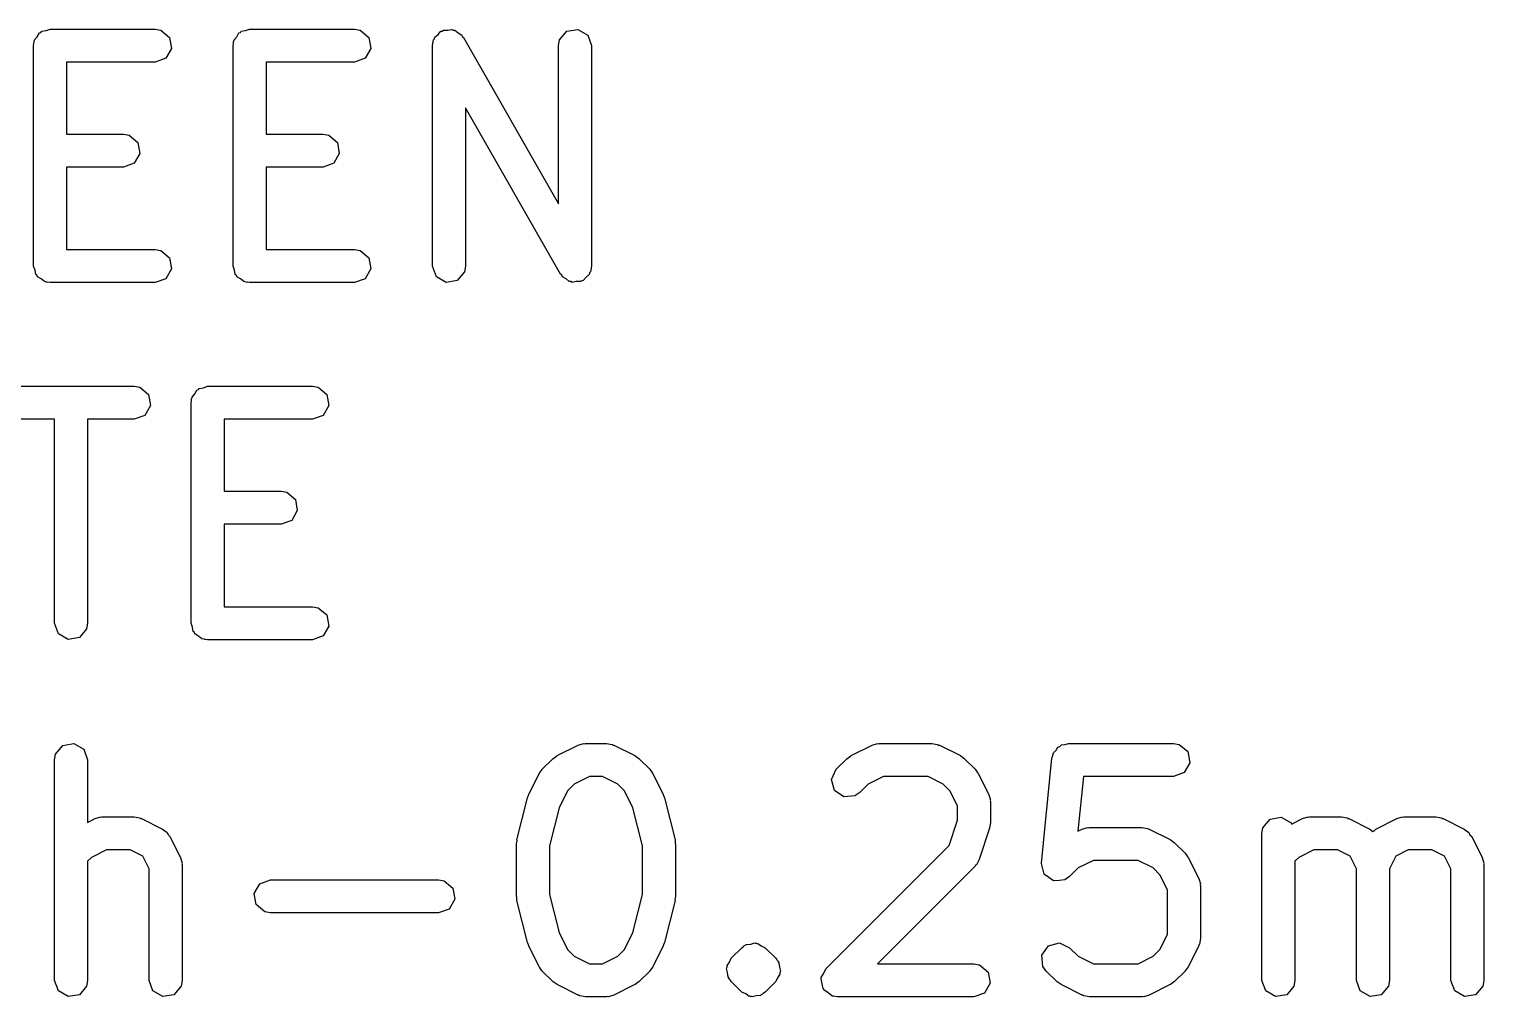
# Model space of a CAD drawing. Extents: x 4 to 183, y -17 to 15.
# Drawn here: x 10.76 to 17.36, y 4.24 to 8.63 of the extents above; entities that cross this region are included whole.
import ezdxf

# ---------------------------------------------------------------- set-up
doc = ezdxf.new("R2010")
doc.units = 0
doc.layers.add('BLACK', color=7, linetype='CONTINUOUS')

msp = doc.modelspace()

# ---------------------------------------------------------------- linework, layer by layer
at = {"layer": 'BLACK', "linetype": 'CONTINUOUS'}
for p, q in [((10.7832, 8.57229), (10.7849, 8.58203)), ((10.7849, 8.58203), (10.7974, 8.59696)), ((10.7974, 8.59696), (10.8072, 8.61383)), ((10.8072, 8.61383), (10.8135, 8.61615)), ((10.8135, 8.61615), (10.8179, 8.62133)), ((10.8179, 8.62133), (10.8371, 8.62472)), ((10.8371, 8.62472), (10.8554, 8.63138)), ((10.8554, 8.63138), (11.3316, 8.63138)), ((11.3316, 8.63138), (11.3572, 8.62686)), ((11.3572, 8.62686), (11.3965, 8.59388)), ((11.3965, 8.59388), (11.4054, 8.54336)), ((11.6879, 8.57229), (11.6897, 8.58203)), ((11.6897, 8.58203), (11.7022, 8.59696)), ((11.7022, 8.59696), (11.7119, 8.61383)), ((11.7119, 8.61383), (11.7183, 8.61615)), ((11.7183, 8.61615), (11.7226, 8.62133)), ((11.7226, 8.62133), (11.7418, 8.62472)), ((11.7418, 8.62472), (11.7601, 8.63138)), ((11.7601, 8.63138), (12.2363, 8.63138)), ((12.2363, 8.63138), (12.262, 8.62686)), ((12.262, 8.62686), (12.3013, 8.59388)), ((12.3013, 8.59388), (12.3102, 8.54336)), ((12.5899, 8.55638), (12.5944, 8.58203)), ((12.5944, 8.58203), (12.5989, 8.58735)), ((12.5989, 8.58735), (12.6001, 8.59417)), ((12.6001, 8.59417), (12.615, 8.60653)), ((12.615, 8.60653), (12.6274, 8.62133)), ((12.6274, 8.62133), (12.6342, 8.62254)), ((12.6342, 8.62254), (12.6396, 8.62697)), ((12.6396, 8.62697), (12.6589, 8.62689)), ((12.6589, 8.62689), (12.6779, 8.63024)), ((12.6779, 8.63024), (12.6839, 8.62677)), ((12.6839, 8.62677), (12.6909, 8.62674)), ((12.6909, 8.62674), (12.7056, 8.61425)), ((12.7056, 8.61425), (12.7223, 8.60459)), ((12.7223, 8.60459), (12.7247, 8.59807)), ((12.7247, 8.59807), (12.73, 8.59359)), ((12.73, 8.59359), (13.1613, 7.8388)), ((13.1613, 8.55638), (13.1658, 8.58203)), ((13.1658, 8.58203), (13.1988, 8.62133)), ((13.1988, 8.62133), (13.2493, 8.63024)), ((13.2493, 8.63024), (13.2938, 8.60459)), ((13.2938, 8.60459), (13.3113, 8.55638)), ((10.7804, 8.55638), (10.7821, 8.56612)), ((10.7804, 7.55638), (10.7804, 8.55638)), ((10.7815, 8.5694), (10.7832, 8.57229)), ((10.7821, 8.56612), (10.7815, 8.5694)), ((11.4054, 8.54336), (11.3798, 8.49893)), ((11.6851, 8.55638), (11.6868, 8.56612)), ((11.6851, 7.55638), (11.6851, 8.55638)), ((11.6863, 8.5694), (11.6879, 8.57229)), ((11.6868, 8.56612), (11.6863, 8.5694)), ((12.3102, 8.54336), (12.2845, 8.49893)), ((12.5899, 7.55638), (12.5899, 8.55638)), ((13.1613, 7.8388), (13.1613, 8.55638)), ((13.3113, 8.55638), (13.3113, 7.55638)), ((11.3316, 8.48138), (10.9304, 8.48138)), ((10.9304, 8.48138), (10.9304, 8.15519)), ((11.3798, 8.49893), (11.3316, 8.48138)), ((12.2363, 8.48138), (11.8351, 8.48138)), ((11.8351, 8.48138), (11.8351, 8.15519)), ((12.2845, 8.49893), (12.2363, 8.48138)), ((13.1712, 7.51917), (12.7399, 8.27397)), ((12.7399, 8.27397), (12.7399, 7.55638)), ((10.9304, 8.15519), (11.1887, 8.15519)), ((11.1887, 8.15519), (11.2144, 8.15067)), ((11.2144, 8.15067), (11.2537, 8.11769)), ((11.2537, 8.11769), (11.2626, 8.06717)), ((11.8351, 8.15519), (12.0935, 8.15519)), ((12.0935, 8.15519), (12.1191, 8.15067)), ((12.1191, 8.15067), (12.1584, 8.11769)), ((12.1584, 8.11769), (12.1673, 8.06717)), ((11.2626, 8.06717), (11.2369, 8.02274)), ((12.1673, 8.06717), (12.1417, 8.02274)), ((11.1887, 8.00519), (10.9304, 8.00519)), ((10.9304, 8.00519), (10.9304, 7.63138)), ((11.2369, 8.02274), (11.1887, 8.00519)), ((12.0935, 8.00519), (11.8351, 8.00519)), ((11.8351, 8.00519), (11.8351, 7.63138)), ((12.1417, 8.02274), (12.0935, 8.00519)), ((10.9304, 7.63138), (11.3316, 7.63138)), ((11.3316, 7.63138), (11.3572, 7.62686)), ((11.3572, 7.62686), (11.3965, 7.59388)), ((11.3965, 7.59388), (11.4054, 7.54336)), ((11.8351, 7.63138), (12.2363, 7.63138)), ((12.2363, 7.63138), (12.262, 7.62686)), ((12.262, 7.62686), (12.3013, 7.59388)), ((12.3013, 7.59388), (12.3102, 7.54336)), ((10.787, 7.53807), (10.7804, 7.55638)), ((10.7904, 7.51888), (10.787, 7.53807)), ((11.4054, 7.54336), (11.3798, 7.49893)), ((11.6918, 7.53807), (11.6851, 7.55638)), ((11.6952, 7.51888), (11.6918, 7.53807)), ((12.3102, 7.54336), (12.2845, 7.49893)), ((12.6074, 7.50817), (12.5899, 7.55638)), ((12.7354, 7.53073), (12.7024, 7.49143)), ((12.7399, 7.55638), (12.7354, 7.53073)), ((13.3023, 7.52542), (13.3011, 7.51859)), ((13.3068, 7.53073), (13.3023, 7.52542)), ((13.3113, 7.55638), (13.3068, 7.53073)), ((10.7956, 7.51453), (10.7904, 7.51888)), ((10.7979, 7.50817), (10.7956, 7.51453)), ((10.8148, 7.49843), (10.7979, 7.50817)), ((10.8297, 7.4859), (10.8148, 7.49843)), ((10.8395, 7.48419), (10.8297, 7.4859)), ((10.8423, 7.48252), (10.8395, 7.48419)), ((10.8456, 7.4831), (10.8423, 7.48252)), ((10.8554, 7.48138), (10.8456, 7.4831)), ((11.3316, 7.48138), (10.8554, 7.48138)), ((11.3798, 7.49893), (11.3316, 7.48138)), ((11.7004, 7.51453), (11.6952, 7.51888)), ((11.7027, 7.50817), (11.7004, 7.51453)), ((11.7196, 7.49843), (11.7027, 7.50817)), ((11.7345, 7.4859), (11.7196, 7.49843)), ((11.7442, 7.48419), (11.7345, 7.4859)), ((11.7471, 7.48252), (11.7442, 7.48419)), ((11.7504, 7.4831), (11.7471, 7.48252)), ((11.7601, 7.48138), (11.7504, 7.4831)), ((12.2363, 7.48138), (11.7601, 7.48138)), ((12.2845, 7.49893), (12.2363, 7.48138)), ((12.6519, 7.48252), (12.6074, 7.50817)), ((12.7024, 7.49143), (12.6519, 7.48252)), ((13.1765, 7.51469), (13.1712, 7.51917)), ((13.1789, 7.50817), (13.1765, 7.51469)), ((13.1956, 7.49851), (13.1789, 7.50817)), ((13.2104, 7.48602), (13.1956, 7.49851)), ((13.2173, 7.48599), (13.2104, 7.48602)), ((13.2233, 7.48252), (13.2173, 7.48599)), ((13.2423, 7.48588), (13.2233, 7.48252)), ((13.2617, 7.48579), (13.2423, 7.48588)), ((13.267, 7.49022), (13.2617, 7.48579)), ((13.2738, 7.49143), (13.267, 7.49022)), ((13.2862, 7.50624), (13.2738, 7.49143)), ((13.3011, 7.51859), (13.2862, 7.50624)), ((10.6649, 7.01138), (11.2363, 7.01138)), ((11.2363, 7.01138), (11.262, 7.00686)), ((11.262, 7.00686), (11.3013, 6.97388)), ((11.5214, 6.99383), (11.5278, 6.99615)), ((11.5278, 6.99615), (11.5322, 7.00133)), ((11.5322, 7.00133), (11.5513, 7.00472)), ((11.5513, 7.00472), (11.5697, 7.01138)), ((11.5697, 7.01138), (12.0458, 7.01138)), ((12.0458, 7.01138), (12.0715, 7.00686)), ((12.0715, 7.00686), (12.1108, 6.97388)), ((11.3013, 6.97388), (11.3102, 6.92336)), ((11.4947, 6.93638), (11.4964, 6.94612)), ((11.4947, 5.93638), (11.4947, 6.93638)), ((11.4958, 6.9494), (11.4975, 6.95229)), ((11.4964, 6.94612), (11.4958, 6.9494)), ((11.4975, 6.95229), (11.4992, 6.96203)), ((11.4992, 6.96203), (11.5117, 6.97696)), ((11.5117, 6.97696), (11.5214, 6.99383)), ((12.1108, 6.97388), (12.1197, 6.92336)), ((11.2845, 6.87893), (11.2363, 6.86138)), ((11.3102, 6.92336), (11.2845, 6.87893)), ((12.0941, 6.87893), (12.0458, 6.86138)), ((12.1197, 6.92336), (12.0941, 6.87893)), ((10.8756, 6.86138), (10.6649, 6.86138)), ((10.8756, 5.93638), (10.8756, 6.86138)), ((11.2363, 6.86138), (11.0256, 6.86138)), ((11.0256, 6.86138), (11.0256, 5.93638)), ((12.0458, 6.86138), (11.6447, 6.86138)), ((11.6447, 6.86138), (11.6447, 6.53519)), ((11.6447, 6.53519), (11.903, 6.53519)), ((11.903, 6.53519), (11.9286, 6.53067)), ((11.9286, 6.53067), (11.9679, 6.49769)), ((11.9679, 6.49769), (11.9768, 6.44717)), ((11.9512, 6.40274), (11.903, 6.38519)), ((11.9768, 6.44717), (11.9512, 6.40274)), ((11.903, 6.38519), (11.6447, 6.38519)), ((11.6447, 6.38519), (11.6447, 6.01138)), ((11.6447, 6.01138), (12.0458, 6.01138)), ((12.0458, 6.01138), (12.0715, 6.00686)), ((12.0715, 6.00686), (12.1108, 5.97388)), ((12.1108, 5.97388), (12.1197, 5.92336)), ((10.8932, 5.88817), (10.8756, 5.93638)), ((10.9376, 5.86252), (10.8932, 5.88817)), ((11.0211, 5.91073), (10.9881, 5.87143)), ((11.0256, 5.93638), (11.0211, 5.91073)), ((11.5013, 5.91807), (11.4947, 5.93638)), ((11.5047, 5.89888), (11.5013, 5.91807)), ((11.5099, 5.89453), (11.5047, 5.89888)), ((11.5122, 5.88817), (11.5099, 5.89453)), ((11.5291, 5.87843), (11.5122, 5.88817)), ((11.544, 5.8659), (11.5291, 5.87843)), ((12.0941, 5.87893), (12.0458, 5.86138)), ((12.1197, 5.92336), (12.0941, 5.87893)), ((10.9881, 5.87143), (10.9376, 5.86252)), ((11.5537, 5.86419), (11.544, 5.8659)), ((11.5566, 5.86252), (11.5537, 5.86419)), ((11.5599, 5.8631), (11.5566, 5.86252)), ((11.5697, 5.86138), (11.5599, 5.8631)), ((12.0458, 5.86138), (11.5697, 5.86138)), ((10.8801, 5.34203), (10.9131, 5.38133)), ((10.9131, 5.38133), (10.9636, 5.39024)), ((10.9636, 5.39024), (11.0081, 5.36459)), ((11.0081, 5.36459), (11.0256, 5.31638)), ((13.1552, 5.33584), (13.2504, 5.38346)), ((13.2504, 5.38346), (13.2754, 5.39089)), ((13.2754, 5.39089), (13.2797, 5.38985)), ((13.2797, 5.38985), (13.2839, 5.39138)), ((13.2839, 5.39138), (13.3792, 5.39138)), ((13.3792, 5.39138), (13.4048, 5.38686)), ((13.4048, 5.38686), (13.4083, 5.38398)), ((13.4083, 5.38398), (13.4127, 5.38346)), ((13.4127, 5.38346), (13.508, 5.33584)), ((14.4885, 5.33584), (14.5837, 5.38346)), ((14.5837, 5.38346), (14.6087, 5.39089)), ((14.6087, 5.39089), (14.6131, 5.38985)), ((14.6131, 5.38985), (14.6173, 5.39138)), ((14.6173, 5.39138), (14.8554, 5.39138)), ((14.8554, 5.39138), (14.881, 5.38686)), ((14.881, 5.38686), (14.8845, 5.38398)), ((14.8845, 5.38398), (14.8889, 5.38346)), ((14.8889, 5.38346), (14.9841, 5.33584)), ((15.4021, 5.3321), (15.4068, 5.34892)), ((15.4068, 5.34892), (15.4182, 5.36004)), ((15.4182, 5.36004), (15.4262, 5.37383)), ((15.4262, 5.37383), (15.4361, 5.37742)), ((15.4361, 5.37742), (15.4436, 5.38474)), ((15.4436, 5.38474), (15.4594, 5.38593)), ((15.4594, 5.38593), (15.4744, 5.39138)), ((15.4744, 5.39138), (15.9506, 5.39138)), ((15.9506, 5.39138), (15.9763, 5.38686)), ((15.9763, 5.38686), (16.0156, 5.35388)), ((16.0156, 5.35388), (16.0245, 5.30336)), ((10.8756, 5.31638), (10.8801, 5.34203)), ((10.8756, 4.31638), (10.8756, 5.31638)), ((11.0256, 5.31638), (11.0256, 5.03297)), ((13.0881, 5.27418), (13.1357, 5.32179)), ((13.1357, 5.32179), (13.154, 5.33465)), ((13.154, 5.33465), (13.1552, 5.33584)), ((13.508, 5.33584), (13.526, 5.32249)), ((13.526, 5.32249), (13.5275, 5.32179)), ((13.5275, 5.32179), (13.5751, 5.27418)), ((14.4214, 5.27418), (14.469, 5.32179)), ((14.469, 5.32179), (14.4874, 5.33465)), ((14.4874, 5.33465), (14.4885, 5.33584)), ((14.9841, 5.33584), (15.0022, 5.32249)), ((15.0022, 5.32249), (15.0036, 5.32179)), ((15.0036, 5.32179), (15.0513, 5.27418)), ((15.3522, 4.84765), (15.3998, 5.32384)), ((15.3998, 5.32384), (15.4009, 5.32766)), ((15.4006, 5.3294), (15.4021, 5.3321)), ((15.4009, 5.32766), (15.4006, 5.3294)), ((16.0245, 5.30336), (15.9988, 5.25893)), ((13.0264, 5.15945), (13.074, 5.25468)), ((13.074, 5.25468), (13.0874, 5.27269)), ((13.0874, 5.27269), (13.0881, 5.27418)), ((13.3016, 5.24138), (13.2331, 5.20712)), ((13.3615, 5.24138), (13.3016, 5.24138)), ((13.43, 5.20712), (13.3615, 5.24138)), ((13.5751, 5.27418), (13.5879, 5.25581)), ((13.5879, 5.25581), (13.5891, 5.25468)), ((13.5891, 5.25468), (13.6367, 5.15945)), ((14.3997, 5.22768), (14.4214, 5.27418)), ((14.413, 5.17812), (14.3997, 5.22768)), ((14.635, 5.24138), (14.5665, 5.20712)), ((14.8377, 5.24138), (14.635, 5.24138)), ((14.9062, 5.20712), (14.8377, 5.24138)), ((15.0513, 5.27418), (15.0641, 5.25581)), ((15.0641, 5.25581), (15.0653, 5.25468)), ((15.0653, 5.25468), (15.1129, 5.15945)), ((15.5423, 5.24138), (15.5175, 4.99319)), ((15.9506, 5.24138), (15.5423, 5.24138)), ((15.9988, 5.25893), (15.9506, 5.24138)), ((13.0207, 5.1441), (13.026, 5.15592)), ((13.026, 5.15592), (13.0264, 5.15945)), ((13.2027, 5.17672), (13.1642, 5.09973)), ((13.2331, 5.20712), (13.2027, 5.17672)), ((13.4604, 5.17672), (13.43, 5.20712)), ((13.4989, 5.09973), (13.4604, 5.17672)), ((13.6367, 5.15945), (13.6404, 5.14704)), ((13.6404, 5.14704), (13.6424, 5.1441)), ((14.455, 5.1487), (14.413, 5.17812)), ((14.5061, 5.15317), (14.455, 5.1487)), ((14.5275, 5.16811), (14.5061, 5.15317)), ((14.5665, 5.20712), (14.5275, 5.16811)), ((14.9366, 5.17672), (14.9062, 5.20712)), ((14.9708, 5.1082), (14.9366, 5.17672)), ((15.1129, 5.15945), (15.1204, 5.13448)), ((12.9731, 4.95362), (13.0207, 5.1441)), ((13.1642, 5.09973), (13.1208, 4.92619)), ((13.5423, 4.92619), (13.4989, 5.09973)), ((13.6424, 5.1441), (13.69, 4.95362)), ((14.9708, 5.04284), (14.9708, 5.1082)), ((15.1204, 5.13448), (15.1193, 5.13012)), ((15.1193, 5.13012), (15.1208, 5.1259)), ((15.1208, 5.1259), (15.1208, 5.03067)), ((11.0256, 5.03297), (11.0599, 5.05013)), ((11.0599, 5.05013), (11.0849, 5.05756)), ((11.0849, 5.05756), (11.0893, 5.05652)), ((11.0893, 5.05652), (11.0935, 5.05805)), ((11.0935, 5.05805), (11.2363, 5.05805)), ((11.2363, 5.05805), (11.262, 5.05352)), ((11.262, 5.05352), (11.2654, 5.05064)), ((11.2654, 5.05064), (11.2699, 5.05013)), ((11.2699, 5.05013), (11.3651, 5.00251)), ((14.9327, 4.92832), (14.9708, 5.04284)), ((15.1208, 5.03067), (15.117, 5.00859)), ((16.3563, 5.0087), (16.3893, 5.048)), ((16.3893, 5.048), (16.4398, 5.05691)), ((16.4398, 5.05691), (16.4843, 5.03126)), ((16.4843, 5.03126), (16.4864, 5.02529)), ((16.4864, 5.02529), (16.5361, 5.05013)), ((16.5361, 5.05013), (16.5611, 5.05756)), ((16.5611, 5.05756), (16.5654, 5.05652)), ((16.5654, 5.05652), (16.5697, 5.05805)), ((16.5697, 5.05805), (16.7125, 5.05805)), ((16.7125, 5.05805), (16.7382, 5.05352)), ((16.7382, 5.05352), (16.7416, 5.05064)), ((16.7416, 5.05064), (16.7461, 5.05013)), ((16.7461, 5.05013), (16.8413, 5.00251)), ((16.8694, 5.00251), (16.9647, 5.05013)), ((16.9647, 5.05013), (16.9897, 5.05756)), ((16.9897, 5.05756), (16.994, 5.05652)), ((16.994, 5.05652), (16.9982, 5.05805)), ((16.9982, 5.05805), (17.1411, 5.05805)), ((17.1411, 5.05805), (17.1667, 5.05352)), ((17.1667, 5.05352), (17.1702, 5.05064)), ((17.1702, 5.05064), (17.1746, 5.05013)), ((17.1746, 5.05013), (17.2699, 5.00251)), ((11.3651, 5.00251), (11.386, 4.98699)), ((11.386, 4.98699), (11.3905, 4.97669)), ((11.3905, 4.97669), (11.3986, 4.96897)), ((11.3986, 4.96897), (11.4463, 4.87373)), ((12.9708, 4.93543), (12.9734, 4.95017)), ((12.9734, 4.95017), (12.9731, 4.95362)), ((13.69, 4.95362), (13.6911, 4.93869)), ((15.117, 5.00695), (15.0694, 4.86409)), ((15.117, 5.00859), (15.117, 5.00695)), ((15.5175, 4.99319), (15.5361, 5.00251)), ((15.5361, 5.00251), (15.5611, 5.00994)), ((15.5611, 5.00994), (15.5654, 5.0089)), ((15.5654, 5.0089), (15.5697, 5.01043)), ((15.5697, 5.01043), (15.8078, 5.01043)), ((15.8078, 5.01043), (15.8334, 5.00591)), ((15.8334, 5.00591), (15.8368, 5.00302)), ((15.8368, 5.00302), (15.8413, 5.00251)), ((15.8413, 5.00251), (15.9365, 4.95489)), ((15.9365, 4.95489), (15.9545, 4.94153)), ((16.3518, 4.98305), (16.3563, 5.0087)), ((16.3518, 4.31638), (16.3518, 4.98305)), ((16.8413, 5.00251), (16.8558, 4.99177)), ((16.8558, 4.99177), (16.8617, 4.99436)), ((16.8617, 4.99436), (16.8694, 5.00251)), ((17.2699, 5.00251), (17.2908, 4.98699)), ((17.2908, 4.98699), (17.2953, 4.97669)), ((17.2953, 4.97669), (17.3034, 4.96897)), ((17.3034, 4.96897), (17.351, 4.87373)), ((11.1112, 4.90805), (11.0427, 4.87379)), ((11.2186, 4.90805), (11.1112, 4.90805)), ((11.2757, 4.87953), (11.2186, 4.90805)), ((12.9708, 4.69733), (12.9708, 4.93543)), ((13.1208, 4.92619), (13.1208, 4.70657)), ((13.5423, 4.70657), (13.5423, 4.92619)), ((13.6911, 4.93869), (13.6923, 4.93543)), ((13.6923, 4.93543), (13.6923, 4.69733)), ((14.3738, 4.36941), (14.9327, 4.92832)), ((15.9545, 4.94153), (15.956, 4.94084)), ((15.956, 4.94084), (16.0036, 4.89322)), ((16.0036, 4.89322), (16.0165, 4.87486)), ((16.5874, 4.90805), (16.5188, 4.87379)), ((16.6948, 4.90805), (16.5874, 4.90805)), ((16.7518, 4.87953), (16.6948, 4.90805)), ((17.0159, 4.90805), (16.9589, 4.87953)), ((17.1234, 4.90805), (17.0159, 4.90805)), ((17.1804, 4.87953), (17.1234, 4.90805)), ((11.0427, 4.87379), (11.0256, 4.85674)), ((11.0256, 4.85674), (11.0256, 4.31638)), ((11.3042, 4.82249), (11.2757, 4.87953)), ((11.3042, 4.31638), (11.3042, 4.82249)), ((11.4463, 4.87373), (11.4537, 4.84877)), ((11.4537, 4.84877), (11.4526, 4.84441)), ((11.4526, 4.84441), (11.4542, 4.84019)), ((11.4542, 4.84019), (11.4542, 4.31638)), ((15.0513, 4.83478), (14.6079, 4.39138)), ((15.0532, 4.83884), (15.0513, 4.83478)), ((15.057, 4.84119), (15.0532, 4.83884)), ((15.0694, 4.86409), (15.057, 4.84119)), ((15.3521, 4.84673), (15.3523, 4.84717)), ((15.3586, 4.8224), (15.3521, 4.84673)), ((15.3523, 4.84717), (15.3522, 4.84765)), ((15.3648, 4.79794), (15.3586, 4.8224)), ((15.5188, 4.82617), (15.4798, 4.78716)), ((15.5874, 4.86043), (15.5188, 4.82617)), ((15.79, 4.86043), (15.5874, 4.86043)), ((15.8586, 4.82617), (15.79, 4.86043)), ((15.889, 4.79576), (15.8586, 4.82617)), ((16.0165, 4.87486), (16.0177, 4.87373)), ((16.0177, 4.87373), (16.0653, 4.77849)), ((16.5188, 4.87379), (16.5018, 4.85675)), ((16.5018, 4.85675), (16.5018, 4.31638)), ((16.7804, 4.82249), (16.7518, 4.87953)), ((16.7804, 4.31638), (16.7804, 4.82249)), ((16.9589, 4.87953), (16.9304, 4.82249)), ((16.9304, 4.82249), (16.9304, 4.31638)), ((17.2089, 4.82249), (17.1804, 4.87953)), ((17.2089, 4.31638), (17.2089, 4.82249)), ((17.351, 4.87373), (17.3584, 4.84877)), ((17.3584, 4.84877), (17.3574, 4.84441)), ((17.3574, 4.84441), (17.3589, 4.84019)), ((17.3589, 4.84019), (17.3589, 4.31638)), ((11.7815, 4.71036), (11.8072, 4.75479)), ((11.8072, 4.75479), (11.8554, 4.77233)), ((11.8554, 4.77233), (12.6173, 4.77233)), ((12.6173, 4.77233), (12.6429, 4.76781)), ((12.6429, 4.76781), (12.6822, 4.73483)), ((15.3652, 4.79765), (15.3648, 4.79794)), ((15.3654, 4.79717), (15.3652, 4.79765)), ((15.386, 4.78273), (15.3654, 4.79717)), ((15.4065, 4.76799), (15.386, 4.78273)), ((15.407, 4.76803), (15.4065, 4.76799)), ((15.4074, 4.76775), (15.407, 4.76803)), ((15.4325, 4.76994), (15.4074, 4.76775)), ((15.4576, 4.77183), (15.4325, 4.76994)), ((15.458, 4.77218), (15.4576, 4.77183)), ((15.4585, 4.77222), (15.458, 4.77218)), ((15.4798, 4.78716), (15.4585, 4.77222)), ((15.9232, 4.72725), (15.889, 4.79576)), ((16.0653, 4.77849), (16.0727, 4.75353)), ((16.0727, 4.75353), (16.0717, 4.74917)), ((11.7904, 4.65983), (11.7815, 4.71036)), ((12.6822, 4.73483), (12.6911, 4.68431)), ((12.972, 4.69408), (12.9708, 4.69733)), ((12.9731, 4.67914), (12.972, 4.69408)), ((13.1208, 4.70657), (13.1642, 4.53303)), ((13.4989, 4.53303), (13.5423, 4.70657)), ((13.6923, 4.69733), (13.6897, 4.68259)), ((15.9232, 4.52456), (15.9232, 4.72725)), ((16.0717, 4.74917), (16.0732, 4.74495)), ((16.0732, 4.74495), (16.0732, 4.50686)), ((11.8297, 4.62686), (11.7904, 4.65983)), ((11.8554, 4.62233), (11.8297, 4.62686)), ((12.6173, 4.62233), (11.8554, 4.62233)), ((12.6655, 4.63988), (12.6173, 4.62233)), ((12.6911, 4.68431), (12.6655, 4.63988)), ((13.0207, 4.48867), (12.9731, 4.67914)), ((13.69, 4.67914), (13.6424, 4.48867)), ((13.6897, 4.68259), (13.69, 4.67914)), ((13.0227, 4.48572), (13.0207, 4.48867)), ((13.1642, 4.53303), (13.2027, 4.45605)), ((13.4604, 4.45605), (13.4989, 4.53303)), ((13.6424, 4.48867), (13.6371, 4.47685)), ((15.889, 4.45605), (15.9232, 4.52456)), ((16.0732, 4.50686), (16.0687, 4.48121)), ((13.0264, 4.47332), (13.0227, 4.48572)), ((13.074, 4.37808), (13.0264, 4.47332)), ((13.2027, 4.45605), (13.2331, 4.42564)), ((13.2331, 4.42564), (13.3016, 4.39138)), ((13.3615, 4.39138), (13.43, 4.42564)), ((13.43, 4.42564), (13.4604, 4.45605)), ((13.6367, 4.47332), (13.5891, 4.37808)), ((13.6371, 4.47685), (13.6367, 4.47332)), ((13.9452, 4.41703), (13.9928, 4.46465)), ((13.9928, 4.46465), (14.0009, 4.47033)), ((14.0009, 4.47033), (14.0028, 4.47306)), ((14.0028, 4.47306), (14.006, 4.47392)), ((14.006, 4.47392), (14.0062, 4.47404)), ((14.0062, 4.47404), (14.0083, 4.47657)), ((14.0083, 4.47657), (14.0103, 4.47692)), ((14.0103, 4.47692), (14.0141, 4.47959)), ((14.0141, 4.47959), (14.0336, 4.48129)), ((14.0336, 4.48129), (14.0524, 4.48633)), ((14.0524, 4.48633), (14.0555, 4.48489)), ((14.0555, 4.48489), (14.0589, 4.48548)), ((14.0589, 4.48548), (14.0618, 4.48377)), ((14.0618, 4.48377), (14.0653, 4.48407)), ((14.0653, 4.48407), (14.0812, 4.47289)), ((14.0812, 4.47289), (14.0989, 4.46465)), ((14.0989, 4.46465), (14.1465, 4.41703)), ((15.3544, 4.43103), (15.3838, 4.47306)), ((15.3588, 4.37993), (15.3544, 4.43103)), ((15.3838, 4.47306), (15.4333, 4.48633)), ((15.4333, 4.48633), (15.4798, 4.46465)), ((15.4798, 4.46465), (15.5188, 4.42564)), ((15.5188, 4.42564), (15.5874, 4.39138)), ((15.79, 4.39138), (15.8586, 4.42564)), ((15.8586, 4.42564), (15.889, 4.45605)), ((16.0653, 4.47332), (16.0177, 4.37808)), ((16.0658, 4.47777), (16.0653, 4.47332)), ((16.0687, 4.48121), (16.0658, 4.47777)), ((13.0752, 4.37695), (13.074, 4.37808)), ((13.0881, 4.35859), (13.0752, 4.37695)), ((13.1357, 4.31097), (13.0881, 4.35859)), ((13.3016, 4.39138), (13.3615, 4.39138)), ((13.5751, 4.35859), (13.5275, 4.31097)), ((13.5758, 4.36007), (13.5751, 4.35859)), ((13.5891, 4.37808), (13.5758, 4.36007)), ((13.9235, 4.37054), (13.9264, 4.37667)), ((13.9286, 4.35172), (13.9235, 4.37054)), ((13.9258, 4.38341), (13.937, 4.39938)), ((13.9264, 4.37667), (13.9258, 4.38341)), ((13.937, 4.39938), (13.9452, 4.41703)), ((14.1465, 4.41703), (14.1522, 4.40893)), ((14.1522, 4.40893), (14.1549, 4.40702)), ((14.1549, 4.40702), (14.1558, 4.4038)), ((14.1558, 4.4038), (14.1614, 4.39569)), ((14.1614, 4.39569), (14.1631, 4.37628)), ((14.1631, 4.37628), (14.1682, 4.35746)), ((14.1682, 4.35746), (14.1653, 4.35133)), ((14.3642, 4.34896), (14.3738, 4.36941)), ((14.6079, 4.39138), (15.0458, 4.39138)), ((15.0458, 4.39138), (15.0715, 4.38686)), ((15.0715, 4.38686), (15.1108, 4.35388)), ((15.3738, 4.35859), (15.3588, 4.37993)), ((15.4214, 4.31097), (15.3738, 4.35859)), ((15.5874, 4.39138), (15.79, 4.39138)), ((16.0036, 4.35859), (15.956, 4.31097)), ((16.0043, 4.36007), (16.0036, 4.35859)), ((16.0177, 4.37808), (16.0043, 4.36007)), ((10.8932, 4.26817), (10.8756, 4.31638)), ((11.0211, 4.29073), (10.9881, 4.25143)), ((11.0256, 4.31638), (11.0211, 4.29073)), ((11.3217, 4.26817), (11.3042, 4.31638)), ((11.4497, 4.29073), (11.4167, 4.25143)), ((11.4542, 4.31638), (11.4497, 4.29073)), ((13.1372, 4.31028), (13.1357, 4.31097)), ((13.1552, 4.29692), (13.1372, 4.31028)), ((13.2504, 4.2493), (13.1552, 4.29692)), ((13.508, 4.29692), (13.4127, 4.2493)), ((13.5091, 4.29811), (13.508, 4.29692)), ((13.5275, 4.31097), (13.5091, 4.29811)), ((13.9303, 4.3323), (13.9286, 4.35172)), ((13.9359, 4.3242), (13.9303, 4.3323)), ((13.9368, 4.32098), (13.9359, 4.3242)), ((13.9395, 4.31907), (13.9368, 4.32098)), ((13.9452, 4.31097), (13.9395, 4.31907)), ((13.9928, 4.26335), (13.9452, 4.31097)), ((14.1465, 4.31097), (14.0989, 4.26335)), ((14.1547, 4.32863), (14.1465, 4.31097)), ((14.1659, 4.34459), (14.1547, 4.32863)), ((14.1653, 4.35133), (14.1659, 4.34459)), ((14.3521, 4.32292), (14.3535, 4.32602)), ((14.3579, 4.30112), (14.3521, 4.32292)), ((14.3529, 4.3294), (14.3642, 4.34896)), ((14.3535, 4.32602), (14.3529, 4.3294)), ((14.3618, 4.27888), (14.3579, 4.30112)), ((15.1197, 4.30336), (15.0941, 4.25893)), ((15.1108, 4.35388), (15.1197, 4.30336)), ((15.4229, 4.31028), (15.4214, 4.31097)), ((15.4409, 4.29692), (15.4229, 4.31028)), ((15.5361, 4.2493), (15.4409, 4.29692)), ((15.9365, 4.29692), (15.8413, 4.2493)), ((15.9377, 4.29811), (15.9365, 4.29692)), ((15.956, 4.31097), (15.9377, 4.29811)), ((16.3693, 4.26817), (16.3518, 4.31638)), ((16.4973, 4.29073), (16.4643, 4.25143)), ((16.5018, 4.31638), (16.4973, 4.29073)), ((16.7979, 4.26817), (16.7804, 4.31638)), ((16.9258, 4.29073), (16.8929, 4.25143)), ((16.9304, 4.31638), (16.9258, 4.29073)), ((17.2265, 4.26817), (17.2089, 4.31638)), ((17.3544, 4.29073), (17.3214, 4.25143)), ((17.3589, 4.31638), (17.3544, 4.29073)), ((10.9376, 4.24252), (10.8932, 4.26817)), ((10.9881, 4.25143), (10.9376, 4.24252)), ((11.3662, 4.24252), (11.3217, 4.26817)), ((11.4167, 4.25143), (11.3662, 4.24252)), ((13.2549, 4.24879), (13.2504, 4.2493)), ((13.2583, 4.2459), (13.2549, 4.24879)), ((13.2839, 4.24138), (13.2583, 4.2459)), ((13.3792, 4.24138), (13.2839, 4.24138)), ((13.3834, 4.24291), (13.3792, 4.24138)), ((13.3878, 4.24187), (13.3834, 4.24291)), ((13.4127, 4.2493), (13.3878, 4.24187)), ((14.0105, 4.25511), (13.9928, 4.26335)), ((14.0264, 4.24394), (14.0105, 4.25511)), ((14.0299, 4.24423), (14.0264, 4.24394)), ((14.0328, 4.24252), (14.0299, 4.24423)), ((14.0362, 4.24312), (14.0328, 4.24252)), ((14.0393, 4.24167), (14.0362, 4.24312)), ((14.0581, 4.24671), (14.0393, 4.24167)), ((14.0775, 4.24841), (14.0581, 4.24671)), ((14.0814, 4.25108), (14.0775, 4.24841)), ((14.0833, 4.25143), (14.0814, 4.25108)), ((14.0855, 4.25396), (14.0833, 4.25143)), ((14.0856, 4.25408), (14.0855, 4.25396)), ((14.0889, 4.25494), (14.0856, 4.25408)), ((14.0908, 4.25767), (14.0889, 4.25494)), ((14.0989, 4.26335), (14.0908, 4.25767)), ((14.3645, 4.27668), (14.3618, 4.27888)), ((14.3654, 4.27336), (14.3645, 4.27668)), ((14.3839, 4.26042), (14.3654, 4.27336)), ((14.4011, 4.2459), (14.3839, 4.26042)), ((14.4057, 4.2451), (14.4011, 4.2459)), ((14.4074, 4.24394), (14.4057, 4.2451)), ((14.4107, 4.24422), (14.4074, 4.24394)), ((14.4268, 4.24138), (14.4107, 4.24422)), ((15.0458, 4.24138), (14.4268, 4.24138)), ((15.0941, 4.25893), (15.0458, 4.24138)), ((15.5406, 4.24879), (15.5361, 4.2493)), ((15.544, 4.2459), (15.5406, 4.24879)), ((15.5697, 4.24138), (15.544, 4.2459)), ((15.8078, 4.24138), (15.5697, 4.24138)), ((15.812, 4.24291), (15.8078, 4.24138)), ((15.8163, 4.24187), (15.812, 4.24291)), ((15.8413, 4.2493), (15.8163, 4.24187)), ((16.4138, 4.24252), (16.3693, 4.26817)), ((16.4643, 4.25143), (16.4138, 4.24252)), ((16.8423, 4.24252), (16.7979, 4.26817)), ((16.8929, 4.25143), (16.8423, 4.24252)), ((17.2709, 4.24252), (17.2265, 4.26817)), ((17.3214, 4.25143), (17.2709, 4.24252))]:
    msp.add_line(p, q, dxfattribs=at)

doc.saveas('drawing.dxf')
